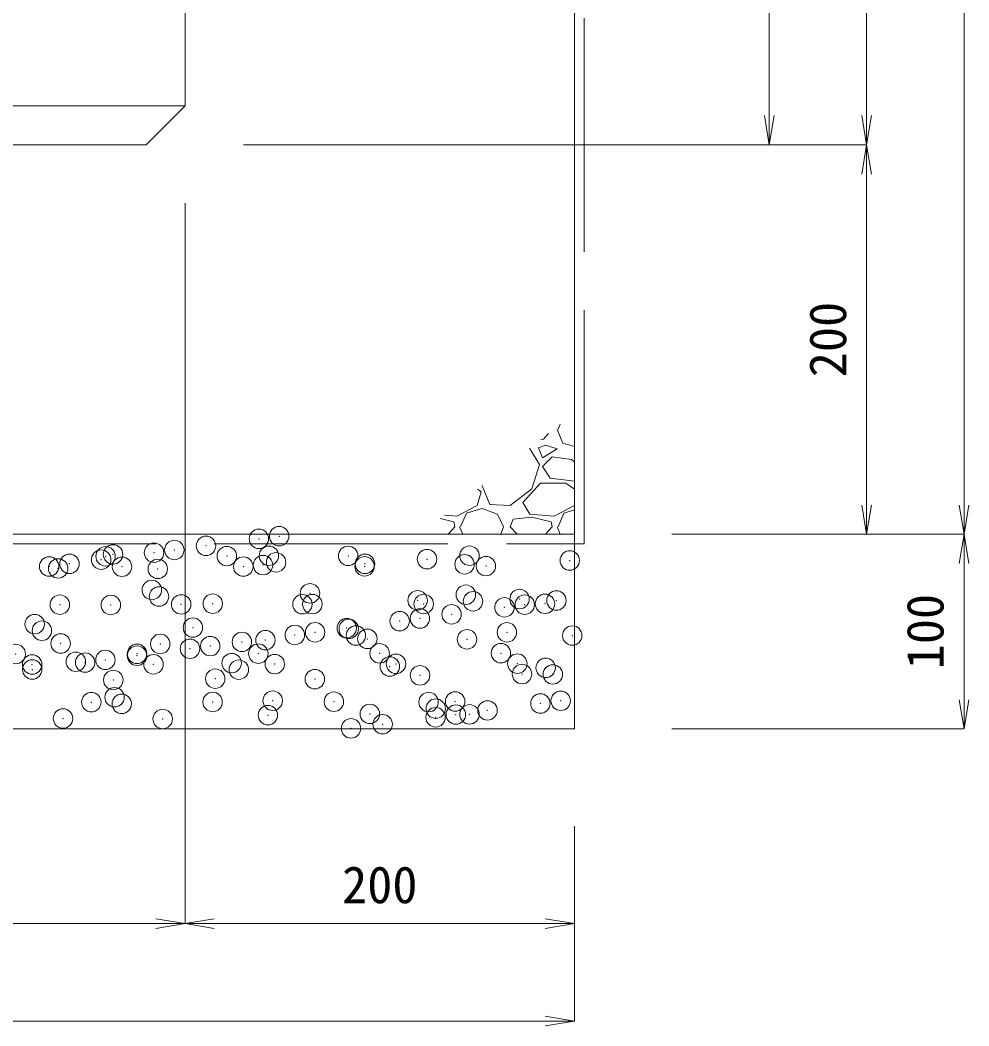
# Model space of a CAD drawing. Units: millimetres at full size, sheet at 1:20. Extents: x 0 to 23340, y -4498 to 8520.
# Drawn here: x 16763 to 17250, y 6244 to 6760 of the extents above; entities that cross this region are included whole.
import ezdxf
from ezdxf.enums import TextEntityAlignment as Align

# ---------------------------------------------------------------- set-up
doc = ezdxf.new("R2010")
doc.units = ezdxf.units.MM
doc.header["$LTSCALE"] = 20
doc.header["$PDMODE"] = 32
doc.header["$PDSIZE"] = 10
doc.linetypes.add('DASHED', pattern=[7.5, 6, -1.5])
for name, color, linetype, lineweight in [('KIJUN', 5, 'Continuous', 5), ('SUNPO', 3, 'Continuous', 13), ('TITLE', 7, 'Continuous', 13), ('ﾊｯﾁﾝｸﾞ', 7, 'Continuous', 5)]:
    doc.layers.add(name, color=color, linetype=linetype, lineweight=lineweight)
doc.styles.add('ＭＳ ゴシック', font='')
doc.styles.get('ＭＳ ゴシック').set_extended_font_data('MS Gothic')

# ---------------------------------------------------------------- blocks, each defined once
blk = doc.blocks.new('open_arrow')
at = {"color": 0, "linetype": 'Continuous', "lineweight": -2}
blk.add_lwpolyline([(7.5, 1.25), (0, 0), (7.5, -1.25)], dxfattribs=at)

msp = doc.modelspace()

# ---------------------------------------------------------------- linework, layer by layer
at = {"layer": 'KIJUN', "color": 7, "lineweight": 13}
msp.add_line((16317.48, 6716.2), (16847.48, 6716.2), dxfattribs=at)
msp.add_lwpolyline([(16420.1, 6848.68), (16382.48, 7596.2), (16409.48, 7661.2), (16407.48, 7701.2), (16371.48, 7721.2), (16367.48, 7811.2), (16320.48, 7811.2), (16317.48, 7808.2), (16317.48, 6716.2), (16337.48, 6696.2), (16827.48, 6696.2), (16847.48, 6716.2), (16847.48, 7808.2), (16844.48, 7811.2), (16797.48, 7811.2), (16793.48, 7721.2), (16757.48, 7701.2), (16755.48, 7661.2), (16782.48, 7596.2)], dxfattribs=at)
at = {"layer": 'KIJUN', "color": 7, "linetype": 'DASHED', "lineweight": 13}
msp.add_lwpolyline([(16317.48, 7601.2), (16112.48, 7601.2), (16112.48, 6491.2), (17052.48, 6491.2), (17052.48, 7601.2), (16847.48, 7601.2)], dxfattribs=at)
at = {"layer": 'KIJUN', "color": 7, "lineweight": 13}
for points in [[(16847.48, 7596.2), (16847.48, 6716.2), (16827.48, 6696.2), (16337.48, 6696.2), (16317.48, 6716.2), (16317.48, 7596.2), (16117.48, 7596.2), (16117.48, 6496.2), (17047.48, 6496.2), (17047.48, 7596.2)], [(17047.48, 6496.2), (16117.48, 6496.2), (16117.48, 6396.2), (17047.48, 6396.2)]]:
    msp.add_lwpolyline(points, close=True, dxfattribs=at)
at = {"layer": 'SUNPO'}
for p, q in [((17197.48, 6696.2), (17197.48, 7811.2)), ((17247.48, 6496.2), (17247.48, 7811.2)), ((17147.48, 7596.2), (17147.48, 6696.2)), ((16877.48, 6696.2), (17147.48, 6696.2)), ((16877.48, 6696.2), (17197.48, 6696.2)), ((16877.48, 6696.2), (17197.48, 6696.2)), ((17197.48, 6696.2), (17197.48, 6496.2)), ((16847.48, 6666.2), (16847.48, 6296.2)), ((16847.48, 6666.2), (16847.48, 6296.2)), ((17097.48, 6496.2), (17197.48, 6496.2)), ((17097.48, 6496.2), (17247.48, 6496.2)), ((17097.48, 6496.2), (17247.48, 6496.2)), ((17247.48, 6396.2), (17247.48, 6496.2)), ((17097.48, 6396.2), (17247.48, 6396.2)), ((17047.48, 6346.2), (17047.48, 6296.2)), ((17047.48, 6346.2), (17047.48, 6246.2)), ((16317.48, 6296.2), (16847.48, 6296.2)), ((16847.48, 6296.2), (17047.48, 6296.2)), ((16117.48, 6246.2), (17047.48, 6246.2))]:
    msp.add_line(p, q, dxfattribs=at)
at = {"layer": 'TITLE'}
for p in [(16885.41, 6493.83), (16895.82, 6495.2), (16841.98, 6488.11), (16858.24, 6490.25), (16804.4, 6483.16), (16806.68, 6484.86), (16810.52, 6485.83), (16831.57, 6486.74), (16868.96, 6484.97), (16890.55, 6485.15), (16931.25, 6485.09), (16971.76, 6483.38), (16993.53, 6485.2), (16777.73, 6479.65), (16782.33, 6478.64), (16788.15, 6481.02), (16815.11, 6479.49), (16833.49, 6478.39), (16877.4, 6479.6), (16887.51, 6480.34), (16894.23, 6481.77), (16939.68, 6479.71), (16939.86, 6481.01), (16991.02, 6480.76), (17001.96, 6479.83), (17045.04, 6482.71), (16830.42, 6467.59), (16834.11, 6464.21), (16911.63, 6465.82), (16966.9, 6462.25), (16991.66, 6465.14), (17019.25, 6462.92), (17038.19, 6462.16), (16783.19, 6460.03), (16809.37, 6459.89), (16845.48, 6460.15), (16861.72, 6460.55), (16907.76, 6460.26), (16912.88, 6460.31), (16970.04, 6460.37), (16995.35, 6461.76), (17011.52, 6458.65), (17021.93, 6460.02), (17032.32, 6460.48), (16968.09, 6452.93), (16984.35, 6455.07), (16770.3, 6450.04), (16773.99, 6446.66), (16851.51, 6448.27), (16930.52, 6447.98), (16931.54, 6447.58), (16957.68, 6451.56), (16888.77, 6441.8), (16903.85, 6444.47), (16914.26, 6445.84), (16935.23, 6444.2), (16941.12, 6442.47), (16992.28, 6442.22), (17012.75, 6445.81), (17046.3, 6444.17), (16783.59, 6440.1), (16834.75, 6439.86), (16850.01, 6437.39), (16860.42, 6438.76), (16876.68, 6440.9), (16760.55, 6434.67), (16806.59, 6431.67), (16822.83, 6434.78), (16822.84, 6433.81), (16885.12, 6434.89), (16947.4, 6435.01), (17009.68, 6435.12), (16768.98, 6429.29), (16769.01, 6426.72), (16791.39, 6430.72), (16796.17, 6430.3), (16831.27, 6429.41), (16871.42, 6430.03), (16875.1, 6426.65), (16893.55, 6429.52), (16952.63, 6428.26), (16955.83, 6429.63), (17018.12, 6429.75), (17032.65, 6427.57), (16810.63, 6421.35), (16862.98, 6422.02), (16914.14, 6421.77), (16968.16, 6423.72), (17020.51, 6424.39), (17036.34, 6424.2), (16811.29, 6412.48), (16892.5, 6410.71), (17040.37, 6410.66), (16799.35, 6409.95), (16814.98, 6409.1), (16861.63, 6410.06), (16923.91, 6410.18), (16972.53, 6410.02), (16976.22, 6406.64), (16986.19, 6410.29), (17002.79, 6405.72), (17029.96, 6409.29), (16784.85, 6401.56), (16836.01, 6401.32), (16890.03, 6403.27), (16942.38, 6403.93), (16976.12, 6402.2), (16986.53, 6403.58), (16993.54, 6403.69), (16932.7, 6396.49), (16948.96, 6398.63)]:
    msp.add_point(p, dxfattribs=at)
at = {"layer": 'ﾊｯﾁﾝｸﾞ'}
for p, q in [((17038.5, 6550), (17041.5, 6543)), ((17039, 6550), (17040.14, 6552.65)), ((17031.5, 6545), (17030.23, 6544.89)), ((17034.2, 6548), (17031.5, 6545)), ((17029.5, 6532), (17024.41, 6540.33)), ((17032.5, 6542), (17029, 6540.5)), ((17029, 6540.5), (17031, 6535.5)), ((17031, 6535.5), (17038.5, 6540)), ((17038.5, 6540), (17032.5, 6542)), ((17041.5, 6543), (17047.48, 6541.24)), ((17036, 6536), (17031, 6531)), ((17046, 6534.5), (17036, 6536)), ((17047.48, 6533.2), (17046, 6534.5)), ((17025.5, 6519.5), (17029.5, 6532)), ((17031, 6531), (17035, 6525)), ((17035, 6525), (17047.48, 6523.5)), ((16997.6, 6519.31), (16999.5, 6518)), ((17000.01, 6521.2), (17000, 6521)), ((17000, 6521), (17004, 6511.5)), ((17014.5, 6511), (17025.5, 6519.5)), ((17021, 6512.5), (17030, 6522.5)), ((17030, 6522.5), (17043, 6522.5)), ((17043, 6522.5), (17047.48, 6519.4)), ((16999.5, 6518), (16997.5, 6511)), ((16997.5, 6511), (16987, 6505.5)), ((16992, 6507), (17000, 6509.5)), ((17000, 6509.5), (17008, 6506.5)), ((17004, 6511.5), (17014.5, 6511)), ((17024.5, 6506.5), (17021, 6512.5)), ((17047.48, 6510.99), (17037, 6505.5)), ((17042, 6507), (17047.48, 6508.71)), ((16985.5, 6502.5), (16978.41, 6504.27)), ((16987, 6505.5), (16980.63, 6506.01)), ((16989, 6500), (16992, 6507)), ((17008, 6506.5), (17011, 6500)), ((17014.5, 6500), (17016, 6504)), ((17025.5, 6505), (17016, 6504)), ((17037, 6505.5), (17024.5, 6506.5)), ((17035.5, 6502.5), (17025.5, 6505)), ((17039, 6500), (17042, 6507)), ((16986, 6500), (16982.58, 6496.2)), ((16986, 6500), (16985.5, 6502.5)), ((16988.5, 6500), (16990.13, 6496.2)), ((17009.64, 6496.2), (17011, 6500)), ((17017.99, 6496.2), (17014.5, 6500)), ((17036, 6500), (17032.58, 6496.2)), ((17036, 6500), (17035.5, 6502.5)), ((17038.5, 6500), (17040.13, 6496.2))]:
    msp.add_line(p, q, dxfattribs=at)

# ---------------------------------------------------------------- block references
at = {"layer": 'SUNPO', "xscale": 2, "yscale": 2}
for p, rotation in [((17147.48, 6696.2), 90), ((17197.48, 6696.2), 90), ((17197.48, 6696.2), 270), ((17197.48, 6496.2), 90), ((17247.48, 6496.2), 90), ((17247.48, 6496.2), 270), ((17247.48, 6396.2), 90), ((16847.48, 6296.2), 180), ((17047.48, 6296.2), 180), ((17047.48, 6246.2), 180)]:
    msp.add_blockref('open_arrow', p, dxfattribs=dict(at, rotation=rotation))
msp.add_blockref('open_arrow', (16847.48, 6296.2), dxfattribs=at)

# ---------------------------------------------------------------- texts
at = {"layer": 'SUNPO', "style": 'ＭＳ ゴシック'}
for s, p in [('200', (17177.48, 6596.2)), ('100', (17227.48, 6446.2))]:
    msp.add_text(s, height=18.99, rotation=90, dxfattribs=at).set_placement(p, align=Align.MIDDLE_CENTER)
msp.add_text('200', height=18.99, dxfattribs=at).set_placement((16947.48, 6316.2), align=Align.MIDDLE_CENTER)

doc.saveas('drawing.dxf')
